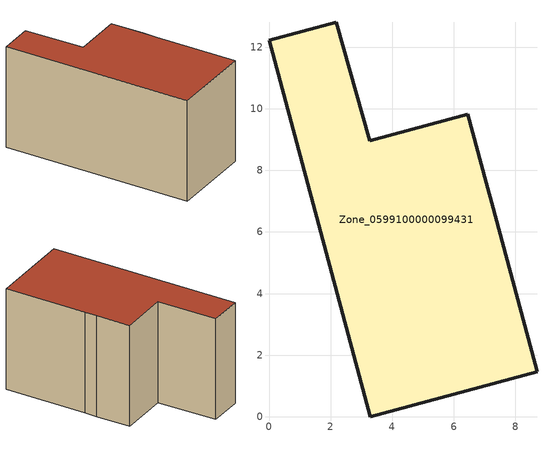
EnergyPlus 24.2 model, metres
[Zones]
Zone_0599100000099431
 floor ground (C_G): 6.46,9.82 7.06,7.6 7.28,6.77 8.7,1.46 3.29,0 0,12.23 2.18,12.81 3.27,8.96 z0
 wall outside (C_F): 3.29,0 8.7,1.46 7.28,6.77 7.06,7.6 6.46,9.82 3.27,8.96 2.18,12.81 0,12.23 3.29,0 z0:6.98
 roof outside (C_R): 7.06,7.6 6.46,9.82 3.27,8.96 2.18,12.81 0,12.23 3.29,0 8.7,1.46 7.28,6.77 z6.98
[BUILDING]
Pand.0599100000099431: North Axis=0; Terrain=City; Loads Convergence Tolerance Value=0.04; Temperature Convergence Tolerance Value=0.4; Solar Distribution=FullExterior; Maximum Number of Warmup Days=25; Minimum Number of Warmup Days=1
[Site:Location]
Rotterdam.The.Hague.AP_ZH_NLD Design_Conditions: Latitude=51.96; Longitude=4.45; Time Zone=1; Elevation=-4.5
[SITE:GROUNDTEMPERATURE:BUILDINGSURFACE]
18, 18, 18, 18, 18, 18, 18, 18, 18, 18, 18, 18
[MATERIAL] Thermal Absorptance=0.9; Solar Absorptance=0.7; Visible Absorptance=0.7
Name | Roughness | Thickness | Conductivity | Density | Specific Heat
G.TC.1975-1991 | MediumSmooth | 0.15 | 0.288461 | 540 | 1210
F.TC.1975-1991 | Rough | 0.3 | 0.230769 | 1920 | 840
R.TC.1975-1991 | MediumRough | 0.2 | 0.153846 | 1500 | 1000
[CONSTRUCTION]
C_G: G.TC.1975-1991
C_F: F.TC.1975-1991
C_R: R.TC.1975-1991
[ZONE]
Zone_0599100000099431: Type=1; Multiplier=1; Ceiling Height=Autocalculate; Volume=Autocalculate; Floor Area=autocalculate; Part of Total Floor Area=Yes
[ZONEINFILTRATION:DESIGNFLOWRATE]
Infil_Zone_0599100000099431: Zone or ZoneList or Space or SpaceList=Zone_0599100000099431; Schedule=AlwaysOn; Design Flow Rate Calculation Method=Flow/Area; Flow Rate per Floor Area=0.003; Constant Term Coefficient=1; Temperature Term Coefficient=0; Velocity Term Coefficient=0; Velocity Squared Term Coefficient=0
[HVACTEMPLATE:ZONE:IDEALLOADSAIRSYSTEM]
Zone_0599100000099431: Maximum Heating Supply Air Temperature=50; Minimum Cooling Supply Air Temperature=13; Maximum Heating Supply Air Humidity Ratio=0.0156; Minimum Cooling Supply Air Humidity Ratio=0.0077; Heating Limit=NoLimit; Cooling Limit=NoLimit; Dehumidification Control Type=ConstantSensibleHeatRatio; Cooling Sensible Heat Ratio=0.7; Dehumidification Setpoint=60; Humidification Control Type=None; Humidification Setpoint=30; Outdoor Air Method=None; Outdoor Air Flow Rate per Person=0.00944; Outdoor Air Flow Rate per Zone Floor Area=0; Outdoor Air Flow Rate per Zone=0; Demand Controlled Ventilation Type=None; Outdoor Air Economizer Type=NoEconomizer; Heat Recovery Type=None; Sensible Heat Recovery Effectiveness=0.7; Latent Heat Recovery Effectiveness=0.65
[ZONECONTROL:THERMOSTAT]
ThermostatControl_Zone_0599100000099431: Zone or ZoneList=Zone_0599100000099431; Control Type Schedule=DualSetpointControlType; Control 1=Thermostat_Zone_0599100000099431; Temperature Difference Between Cutout And Setpoint=0
[THERMOSTATSETPOINT:DUALSETPOINT]
Thermostat_Zone_0599100000099431: Heating Setpoint Temperature Schedule=HeatingSetpoint_Zone_0599100000099431; Cooling Setpoint Temperature Schedule=CoolingSetpoint_Zone_0599100000099431
[SCHEDULE:COMPACT]
HeatingSetpoint_Zone_0599100000099431: Through: 12/31, For: AllDays, Until: 24:00, 21
CoolingSetpoint_Zone_0599100000099431: Through: 12/31, For: AllDays, Until: 24:00, 24
DualSetpointControlType: Through: 12/31, For: AllDays, Until: 24:00, 4
AlwaysOn: Through: 12/31, For: AllDays, Until: 24:00, 1
